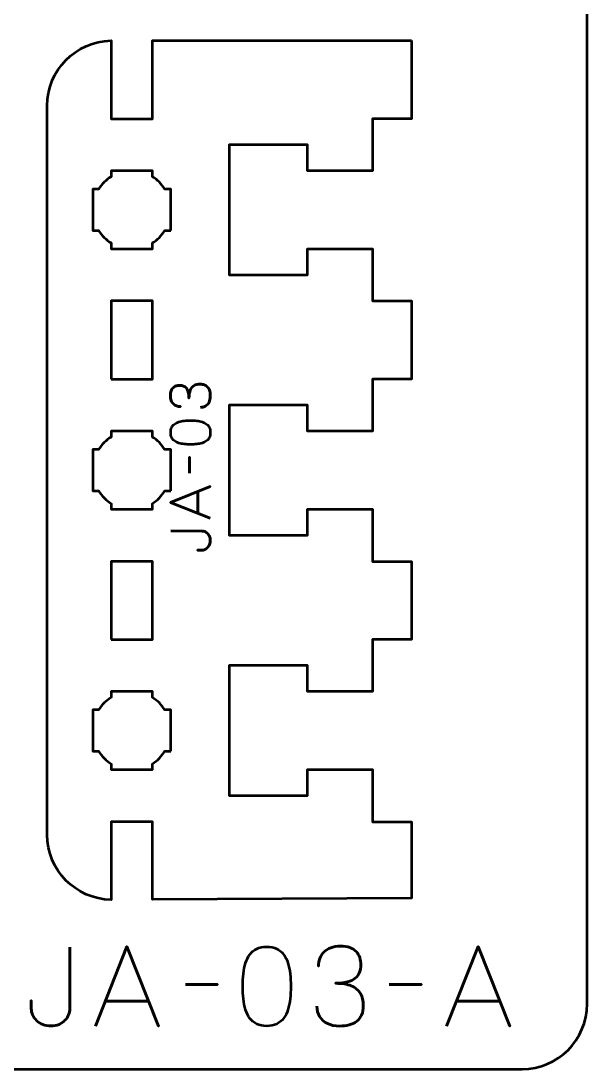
# Model space of a CAD drawing. Header units: centimetres. Extents: x -21 to 0, y -29.7 to 0.
# Drawn here: x -4.35 to 0, y -29.7 to -21.65 of the extents above; entities that cross this region are included whole.
import ezdxf

# ---------------------------------------------------------------- set-up
doc = ezdxf.new("R2010")
doc.units = ezdxf.units.CM
doc.header["$MEASUREMENT"] = 0
doc.layers.add('Layer 1', color=7, linetype='Continuous')

msp = doc.modelspace()

# ---------------------------------------------------------------- linework, layer by layer
at = {"layer": 'Layer 1', "color": 22, "lineweight": 53}
msp.add_open_spline([(-21.00003, -29.19995), (-21.00003, -29.19995), (-21.00003, -0.49992), (-21.00003, -0.49992), (-21.00003, -0.49992), (-21.00003, -0.22295), (-20.77694, 0.00004), (-20.49994, 0.00004), (-20.49994, 0.00004), (-20.49994, 0.00004), (-0.50008, 0.00004), (-0.50008, 0.00004), (-0.50008, 0.00004), (-0.22294, 0.00004), (0.00002, -0.22295), (0.00002, -0.49992), (0.00002, -0.49992), (0.00002, -0.49992), (0.00002, -29.19995), (0.00002, -29.19995), (0.00002, -29.19995), (0.00002, -29.47695), (-0.22294, -29.70004), (-0.50008, -29.70004), (-0.50008, -29.70004), (-0.50008, -29.70004), (-20.49994, -29.70004), (-20.49994, -29.70004), (-20.49994, -29.70004), (-20.77694, -29.70004), (-21.00003, -29.47695), (-21.00003, -29.19995)], degree=3, knots=[0, 0, 0, 0, 0.125, 0.125, 0.125, 0.125, 0.25, 0.25, 0.25, 0.25, 0.375, 0.375, 0.375, 0.375, 0.5, 0.5, 0.5, 0.5, 0.625, 0.625, 0.625, 0.625, 0.75, 0.75, 0.75, 0.75, 0.875, 0.875, 0.875, 0.875, 1, 1, 1, 1], dxfattribs=at)
at = {"layer": 'Layer 1', "color": 114, "lineweight": 53}
msp.add_open_spline([(-1.35, -21.80006), (-1.35, -21.80006), (-1.65, -21.80006), (-1.65, -21.80006), (-1.65, -21.80006), (-1.65, -21.80006), (-1.64999, -21.80006), (-1.64999, -21.80006), (-1.64999, -21.80006), (-1.64999, -21.80006), (-3.34125, -21.80006), (-3.34125, -21.80006), (-3.34125, -21.80006), (-3.34125, -21.80006), (-3.34125, -22.40006), (-3.34125, -22.40006), (-3.34125, -22.40006), (-3.34125, -22.40006), (-3.65875, -22.40006), (-3.65875, -22.40006), (-3.65875, -22.40006), (-3.65875, -22.40006), (-3.65875, -21.80017), (-3.65875, -21.80017), (-3.65875, -21.80017), (-3.9308, -21.80484), (-4.15, -22.0269), (-4.15, -22.30006), (-4.15, -22.30006), (-4.15, -22.30006), (-4.15, -27.90005), (-4.15, -27.90005), (-4.15, -27.90005), (-4.15, -28.17321), (-3.9308, -28.39527), (-3.65875, -28.39994), (-3.65875, -28.39994), (-3.65875, -28.39994), (-3.65875, -27.80005), (-3.65875, -27.80005), (-3.65875, -27.80005), (-3.65875, -27.80005), (-3.34125, -27.80005), (-3.34125, -27.80005), (-3.34125, -27.80005), (-3.34125, -27.80005), (-3.34125, -28.39812), (-3.34125, -28.39812), (-3.34125, -28.39812), (-3.34125, -28.39812), (-1.35, -28.38755), (-1.35, -28.38755), (-1.35, -28.38755), (-1.35, -28.38755), (-1.35, -27.80005), (-1.35, -27.80005), (-1.35, -27.80005), (-1.35, -27.80005), (-1.65, -27.80005), (-1.65, -27.80005), (-1.65, -27.80005), (-1.65, -27.80005), (-1.65, -27.40005), (-1.65, -27.40005), (-1.65, -27.40005), (-1.65, -27.40005), (-2.15, -27.40005), (-2.15, -27.40005), (-2.15, -27.40005), (-2.15, -27.40005), (-2.15001, -27.60005), (-2.15001, -27.60005), (-2.15001, -27.60005), (-2.15001, -27.60005), (-2.75, -27.60005), (-2.75, -27.60005), (-2.75, -27.60005), (-2.75, -27.21672), (-2.75, -26.98338), (-2.75, -26.60005), (-2.75, -26.60005), (-2.75, -26.60005), (-2.15001, -26.60005), (-2.15001, -26.60005), (-2.15001, -26.60005), (-2.15001, -26.60005), (-2.15, -26.80005), (-2.15, -26.80005), (-2.15, -26.80005), (-2.15, -26.80005), (-1.64999, -26.80005), (-1.64999, -26.80005), (-1.64999, -26.80005), (-1.64999, -26.80005), (-1.65, -26.40005), (-1.65, -26.40005), (-1.65, -26.40005), (-1.65, -26.40005), (-1.35, -26.40005), (-1.35, -26.40005), (-1.35, -26.40005), (-1.35, -26.40005), (-1.35, -25.80005), (-1.35, -25.80005), (-1.35, -25.80005), (-1.35, -25.80005), (-1.65, -25.80005), (-1.65, -25.80005), (-1.65, -25.80005), (-1.65, -25.80005), (-1.65, -25.40005), (-1.65, -25.40005), (-1.65, -25.40005), (-1.65, -25.40005), (-2.15, -25.40005), (-2.15, -25.40005), (-2.15, -25.40005), (-2.15, -25.40005), (-2.15001, -25.60005), (-2.15001, -25.60005), (-2.15001, -25.60005), (-2.15001, -25.60005), (-2.75, -25.60005), (-2.75, -25.60005), (-2.75, -25.60005), (-2.75, -25.21672), (-2.75, -24.98339), (-2.75, -24.60006), (-2.75, -24.60006), (-2.75, -24.60006), (-2.15001, -24.60006), (-2.15001, -24.60006), (-2.15001, -24.60006), (-2.15001, -24.60006), (-2.15, -24.80006), (-2.15, -24.80006), (-2.15, -24.80006), (-2.15, -24.80006), (-1.64999, -24.80006), (-1.64999, -24.80006), (-1.64999, -24.80006), (-1.64999, -24.80006), (-1.65, -24.40006), (-1.65, -24.40006), (-1.65, -24.40006), (-1.65, -24.40006), (-1.35, -24.40006), (-1.35, -24.40006), (-1.35, -24.40006), (-1.35, -24.40006), (-1.35, -23.80006), (-1.35, -23.80006), (-1.35, -23.80006), (-1.35, -23.80006), (-1.65, -23.80006), (-1.65, -23.80006), (-1.65, -23.80006), (-1.65, -23.80006), (-1.65, -23.40006), (-1.65, -23.40006), (-1.65, -23.40006), (-1.65, -23.40006), (-2.15, -23.40006), (-2.15, -23.40006), (-2.15, -23.40006), (-2.15, -23.40006), (-2.15001, -23.60006), (-2.15001, -23.60006), (-2.15001, -23.60006), (-2.15001, -23.60006), (-2.75, -23.60006), (-2.75, -23.60006), (-2.75, -23.60006), (-2.75, -23.21673), (-2.75, -22.98339), (-2.75, -22.60006), (-2.75, -22.60006), (-2.75, -22.60006), (-2.15001, -22.60006), (-2.15001, -22.60006), (-2.15001, -22.60006), (-2.15001, -22.60006), (-2.15, -22.80006), (-2.15, -22.80006), (-2.15, -22.80006), (-2.15, -22.80006), (-1.64999, -22.80006), (-1.64999, -22.80006), (-1.64999, -22.80006), (-1.64999, -22.80006), (-1.65, -22.40006), (-1.65, -22.40006), (-1.65, -22.40006), (-1.65, -22.40006), (-1.35, -22.40006), (-1.35, -22.40006), (-1.35, -22.40006), (-1.35, -22.40006), (-1.35, -21.80006), (-1.35, -21.80006)], degree=3, knots=[0, 0, 0, 0, 0.02, 0.02, 0.02, 0.02, 0.04, 0.04, 0.04, 0.04, 0.06, 0.06, 0.06, 0.06, 0.08, 0.08, 0.08, 0.08, 0.1, 0.1, 0.1, 0.1, 0.12, 0.12, 0.12, 0.12, 0.14, 0.14, 0.14, 0.14, 0.16, 0.16, 0.16, 0.16, 0.18, 0.18, 0.18, 0.18, 0.2, 0.2, 0.2, 0.2, 0.22, 0.22, 0.22, 0.22, 0.24, 0.24, 0.24, 0.24, 0.26, 0.26, 0.26, 0.26, 0.28, 0.28, 0.28, 0.28, 0.3, 0.3, 0.3, 0.3, 0.32, 0.32, 0.32, 0.32, 0.34, 0.34, 0.34, 0.34, 0.36, 0.36, 0.36, 0.36, 0.38, 0.38, 0.38, 0.38, 0.4, 0.4, 0.4, 0.4, 0.42, 0.42, 0.42, 0.42, 0.44, 0.44, 0.44, 0.44, 0.46, 0.46, 0.46, 0.46, 0.48, 0.48, 0.48, 0.48, 0.5, 0.5, 0.5, 0.5, 0.52, 0.52, 0.52, 0.52, 0.54, 0.54, 0.54, 0.54, 0.56, 0.56, 0.56, 0.56, 0.58, 0.58, 0.58, 0.58, 0.6, 0.6, 0.6, 0.6, 0.62, 0.62, 0.62, 0.62, 0.64, 0.64, 0.64, 0.64, 0.66, 0.66, 0.66, 0.66, 0.68, 0.68, 0.68, 0.68, 0.7, 0.7, 0.7, 0.7, 0.72, 0.72, 0.72, 0.72, 0.74, 0.74, 0.74, 0.74, 0.76, 0.76, 0.76, 0.76, 0.78, 0.78, 0.78, 0.78, 0.8, 0.8, 0.8, 0.8, 0.82, 0.82, 0.82, 0.82, 0.84, 0.84, 0.84, 0.84, 0.86, 0.86, 0.86, 0.86, 0.88, 0.88, 0.88, 0.88, 0.9, 0.9, 0.9, 0.9, 0.92, 0.92, 0.92, 0.92, 0.94, 0.94, 0.94, 0.94, 0.96, 0.96, 0.96, 0.96, 0.98, 0.98, 0.98, 0.98, 1, 1, 1, 1], dxfattribs=at)
at = {"layer": 'Layer 1', "color": 250, "lineweight": 53}
for points, knots in [([(-3.2, -23.25881), (-3.2, -23.25881), (-3.24544, -23.25881), (-3.24544, -23.25881), (-3.24544, -23.25881), (-3.26967, -23.29757), (-3.3025, -23.33039), (-3.34125, -23.35462), (-3.34125, -23.35462), (-3.34125, -23.35462), (-3.34125, -23.40006), (-3.34125, -23.40006), (-3.34125, -23.40006), (-3.34125, -23.40006), (-3.5, -23.40006), (-3.5, -23.40006), (-3.5, -23.40006), (-3.5, -23.40006), (-3.65875, -23.40006), (-3.65875, -23.40006), (-3.65875, -23.40006), (-3.65875, -23.40006), (-3.65875, -23.35462), (-3.65875, -23.35462), (-3.65875, -23.35462), (-3.6975, -23.33039), (-3.73033, -23.29757), (-3.75456, -23.25881), (-3.75456, -23.25881), (-3.75456, -23.25881), (-3.8, -23.25881), (-3.8, -23.25881), (-3.8, -23.25881), (-3.8, -23.25881), (-3.8, -23.10006), (-3.8, -23.10006), (-3.8, -23.10006), (-3.8, -23.10006), (-3.8, -22.94131), (-3.8, -22.94131), (-3.8, -22.94131), (-3.8, -22.94131), (-3.75456, -22.94131), (-3.75456, -22.94131), (-3.75456, -22.94131), (-3.73033, -22.90255), (-3.6975, -22.86973), (-3.65875, -22.8455), (-3.65875, -22.8455), (-3.65875, -22.8455), (-3.65875, -22.80006), (-3.65875, -22.80006), (-3.65875, -22.80006), (-3.65875, -22.80006), (-3.5, -22.80006), (-3.5, -22.80006), (-3.5, -22.80006), (-3.5, -22.80006), (-3.34125, -22.80006), (-3.34125, -22.80006), (-3.34125, -22.80006), (-3.34125, -22.80006), (-3.34125, -22.8455), (-3.34125, -22.8455), (-3.34125, -22.8455), (-3.3025, -22.86973), (-3.26967, -22.90255), (-3.24544, -22.94131), (-3.24544, -22.94131), (-3.24544, -22.94131), (-3.2, -22.94131), (-3.2, -22.94131), (-3.2, -22.94131), (-3.2, -22.94131), (-3.2, -23.10006), (-3.2, -23.10006), (-3.2, -23.10006), (-3.2, -23.10006), (-3.2, -23.25881), (-3.2, -23.25881)], [0, 0, 0, 0, 0.05, 0.05, 0.05, 0.05, 0.1, 0.1, 0.1, 0.1, 0.15, 0.15, 0.15, 0.15, 0.2, 0.2, 0.2, 0.2, 0.25, 0.25, 0.25, 0.25, 0.3, 0.3, 0.3, 0.3, 0.35, 0.35, 0.35, 0.35, 0.4, 0.4, 0.4, 0.4, 0.45, 0.45, 0.45, 0.45, 0.5, 0.5, 0.5, 0.5, 0.55, 0.55, 0.55, 0.55, 0.6, 0.6, 0.6, 0.6, 0.65, 0.65, 0.65, 0.65, 0.7, 0.7, 0.7, 0.7, 0.75, 0.75, 0.75, 0.75, 0.8, 0.8, 0.8, 0.8, 0.85, 0.85, 0.85, 0.85, 0.9, 0.9, 0.9, 0.9, 0.95, 0.95, 0.95, 0.95, 1, 1, 1, 1]), ([(-3.65875, -24.40006), (-3.65875, -24.40006), (-3.65875, -23.80006), (-3.65875, -23.80006), (-3.65875, -23.80006), (-3.65875, -23.80006), (-3.34125, -23.80006), (-3.34125, -23.80006), (-3.34125, -23.80006), (-3.34125, -23.80006), (-3.34125, -24.40006), (-3.34125, -24.40006), (-3.34125, -24.40006), (-3.34125, -24.40006), (-3.65875, -24.40006), (-3.65875, -24.40006)], [0, 0, 0, 0, 0.25, 0.25, 0.25, 0.25, 0.5, 0.5, 0.5, 0.5, 0.75, 0.75, 0.75, 0.75, 1, 1, 1, 1]), ([(-3.2, -25.2588), (-3.2, -25.2588), (-3.24544, -25.2588), (-3.24544, -25.2588), (-3.24544, -25.2588), (-3.26967, -25.29756), (-3.3025, -25.33038), (-3.34125, -25.35461), (-3.34125, -25.35461), (-3.34125, -25.35461), (-3.34125, -25.40005), (-3.34125, -25.40005), (-3.34125, -25.40005), (-3.34125, -25.40005), (-3.5, -25.40005), (-3.5, -25.40005), (-3.5, -25.40005), (-3.5, -25.40005), (-3.65875, -25.40005), (-3.65875, -25.40005), (-3.65875, -25.40005), (-3.65875, -25.40005), (-3.65875, -25.35461), (-3.65875, -25.35461), (-3.65875, -25.35461), (-3.6975, -25.33038), (-3.73033, -25.29756), (-3.75456, -25.2588), (-3.75456, -25.2588), (-3.75456, -25.2588), (-3.8, -25.2588), (-3.8, -25.2588), (-3.8, -25.2588), (-3.8, -25.2588), (-3.8, -25.10005), (-3.8, -25.10005), (-3.8, -25.10005), (-3.8, -25.10005), (-3.8, -24.94131), (-3.8, -24.94131), (-3.8, -24.94131), (-3.8, -24.94131), (-3.75456, -24.94131), (-3.75456, -24.94131), (-3.75456, -24.94131), (-3.73033, -24.90255), (-3.6975, -24.86973), (-3.65875, -24.8455), (-3.65875, -24.8455), (-3.65875, -24.8455), (-3.65875, -24.80006), (-3.65875, -24.80006), (-3.65875, -24.80006), (-3.65875, -24.80006), (-3.5, -24.80006), (-3.5, -24.80006), (-3.5, -24.80006), (-3.5, -24.80006), (-3.34125, -24.80006), (-3.34125, -24.80006), (-3.34125, -24.80006), (-3.34125, -24.80006), (-3.34125, -24.8455), (-3.34125, -24.8455), (-3.34125, -24.8455), (-3.3025, -24.86973), (-3.26967, -24.90255), (-3.24544, -24.94131), (-3.24544, -24.94131), (-3.24544, -24.94131), (-3.2, -24.94131), (-3.2, -24.94131), (-3.2, -24.94131), (-3.2, -24.94131), (-3.2, -25.10005), (-3.2, -25.10005), (-3.2, -25.10005), (-3.2, -25.10005), (-3.2, -25.2588), (-3.2, -25.2588)], [0, 0, 0, 0, 0.05, 0.05, 0.05, 0.05, 0.1, 0.1, 0.1, 0.1, 0.15, 0.15, 0.15, 0.15, 0.2, 0.2, 0.2, 0.2, 0.25, 0.25, 0.25, 0.25, 0.3, 0.3, 0.3, 0.3, 0.35, 0.35, 0.35, 0.35, 0.4, 0.4, 0.4, 0.4, 0.45, 0.45, 0.45, 0.45, 0.5, 0.5, 0.5, 0.5, 0.55, 0.55, 0.55, 0.55, 0.6, 0.6, 0.6, 0.6, 0.65, 0.65, 0.65, 0.65, 0.7, 0.7, 0.7, 0.7, 0.75, 0.75, 0.75, 0.75, 0.8, 0.8, 0.8, 0.8, 0.85, 0.85, 0.85, 0.85, 0.9, 0.9, 0.9, 0.9, 0.95, 0.95, 0.95, 0.95, 1, 1, 1, 1]), ([(-3.65875, -26.40005), (-3.65875, -26.40005), (-3.65875, -25.80005), (-3.65875, -25.80005), (-3.65875, -25.80005), (-3.65875, -25.80005), (-3.34125, -25.80005), (-3.34125, -25.80005), (-3.34125, -25.80005), (-3.34125, -25.80005), (-3.34125, -26.40005), (-3.34125, -26.40005), (-3.34125, -26.40005), (-3.34125, -26.40005), (-3.65875, -26.40005), (-3.65875, -26.40005)], [0, 0, 0, 0, 0.25, 0.25, 0.25, 0.25, 0.5, 0.5, 0.5, 0.5, 0.75, 0.75, 0.75, 0.75, 1, 1, 1, 1]), ([(-3.2, -27.2588), (-3.2, -27.2588), (-3.24544, -27.2588), (-3.24544, -27.2588), (-3.24544, -27.2588), (-3.26967, -27.29756), (-3.3025, -27.33038), (-3.34125, -27.35461), (-3.34125, -27.35461), (-3.34125, -27.35461), (-3.34125, -27.40005), (-3.34125, -27.40005), (-3.34125, -27.40005), (-3.34125, -27.40005), (-3.5, -27.40005), (-3.5, -27.40005), (-3.5, -27.40005), (-3.5, -27.40005), (-3.65875, -27.40005), (-3.65875, -27.40005), (-3.65875, -27.40005), (-3.65875, -27.40005), (-3.65875, -27.35461), (-3.65875, -27.35461), (-3.65875, -27.35461), (-3.6975, -27.33038), (-3.73033, -27.29756), (-3.75456, -27.2588), (-3.75456, -27.2588), (-3.75456, -27.2588), (-3.8, -27.2588), (-3.8, -27.2588), (-3.8, -27.2588), (-3.8, -27.2588), (-3.8, -27.10005), (-3.8, -27.10005), (-3.8, -27.10005), (-3.8, -27.10005), (-3.8, -26.9413), (-3.8, -26.9413), (-3.8, -26.9413), (-3.8, -26.9413), (-3.75456, -26.9413), (-3.75456, -26.9413), (-3.75456, -26.9413), (-3.73033, -26.90254), (-3.6975, -26.86972), (-3.65875, -26.84549), (-3.65875, -26.84549), (-3.65875, -26.84549), (-3.65875, -26.80005), (-3.65875, -26.80005), (-3.65875, -26.80005), (-3.65875, -26.80005), (-3.5, -26.80005), (-3.5, -26.80005), (-3.5, -26.80005), (-3.5, -26.80005), (-3.34125, -26.80005), (-3.34125, -26.80005), (-3.34125, -26.80005), (-3.34125, -26.80005), (-3.34125, -26.84549), (-3.34125, -26.84549), (-3.34125, -26.84549), (-3.3025, -26.86972), (-3.26967, -26.90254), (-3.24544, -26.9413), (-3.24544, -26.9413), (-3.24544, -26.9413), (-3.2, -26.9413), (-3.2, -26.9413), (-3.2, -26.9413), (-3.2, -26.9413), (-3.2, -27.10005), (-3.2, -27.10005), (-3.2, -27.10005), (-3.2, -27.10005), (-3.2, -27.2588), (-3.2, -27.2588)], [0, 0, 0, 0, 0.05, 0.05, 0.05, 0.05, 0.1, 0.1, 0.1, 0.1, 0.15, 0.15, 0.15, 0.15, 0.2, 0.2, 0.2, 0.2, 0.25, 0.25, 0.25, 0.25, 0.3, 0.3, 0.3, 0.3, 0.35, 0.35, 0.35, 0.35, 0.4, 0.4, 0.4, 0.4, 0.45, 0.45, 0.45, 0.45, 0.5, 0.5, 0.5, 0.5, 0.55, 0.55, 0.55, 0.55, 0.6, 0.6, 0.6, 0.6, 0.65, 0.65, 0.65, 0.65, 0.7, 0.7, 0.7, 0.7, 0.75, 0.75, 0.75, 0.75, 0.8, 0.8, 0.8, 0.8, 0.85, 0.85, 0.85, 0.85, 0.9, 0.9, 0.9, 0.9, 0.95, 0.95, 0.95, 0.95, 1, 1, 1, 1])]:
    msp.add_open_spline(points, degree=3, knots=knots, dxfattribs=at)
at = {"layer": 'Layer 1', "color": 30, "lineweight": 53}
for points, knots in [([(-2.97274, -24.61768), (-2.9575, -24.61761), (-2.94424, -24.61408), (-2.93274, -24.6071), (-2.93274, -24.6071), (-2.92131, -24.60011), (-2.91235, -24.59016), (-2.90593, -24.57718), (-2.90593, -24.57718), (-2.89951, -24.5642), (-2.89626, -24.54861), (-2.89612, -24.53047), (-2.89612, -24.53047), (-2.89612, -24.51686), (-2.89753, -24.50451), (-2.90049, -24.49329), (-2.90049, -24.49329), (-2.90346, -24.48214), (-2.90804, -24.47255), (-2.91432, -24.46443), (-2.91432, -24.46443), (-2.9206, -24.45632), (-2.92872, -24.45011), (-2.93859, -24.44567), (-2.93859, -24.44567), (-2.94854, -24.44129), (-2.96047, -24.43911), (-2.97444, -24.43904), (-2.97444, -24.43904), (-2.99306, -24.43896), (-3.0088, -24.44277), (-3.02157, -24.45032), (-3.02157, -24.45032), (-3.03434, -24.45787), (-3.04393, -24.46959), (-3.05049, -24.48532), (-3.05049, -24.48532), (-3.05706, -24.50105), (-3.06037, -24.52123), (-3.06037, -24.54571), (-3.06037, -24.54571), (-3.0603, -24.52744), (-3.06199, -24.51213), (-3.06545, -24.49964), (-3.06545, -24.49964), (-3.06891, -24.48722), (-3.07378, -24.47728), (-3.08013, -24.4698), (-3.08013, -24.4698), (-3.08641, -24.46232), (-3.09389, -24.45689), (-3.10249, -24.45364), (-3.10249, -24.45364), (-3.11103, -24.45032), (-3.12041, -24.4487), (-3.13064, -24.44877), (-3.13064, -24.44877), (-3.14088, -24.4487), (-3.15033, -24.45011), (-3.15908, -24.45293), (-3.15908, -24.45293), (-3.16783, -24.45569), (-3.17552, -24.4602), (-3.18208, -24.46634), (-3.18208, -24.46634), (-3.18864, -24.47248), (-3.19379, -24.48059), (-3.19746, -24.49054), (-3.19746, -24.49054), (-3.20113, -24.50056), (-3.20296, -24.51277), (-3.20303, -24.52709), (-3.20303, -24.52709), (-3.20296, -24.54134), (-3.20085, -24.55383), (-3.19675, -24.56441), (-3.19675, -24.56441), (-3.19266, -24.57507), (-3.18709, -24.58381), (-3.17996, -24.59087), (-3.17996, -24.59087), (-3.17284, -24.59785), (-3.16472, -24.60308), (-3.15555, -24.60653), (-3.15555, -24.60653), (-3.14638, -24.61006), (-3.13664, -24.61175), (-3.12641, -24.61175), (-3.12641, -24.61175), (-3.13664, -24.61175), (-3.14638, -24.61006), (-3.15555, -24.60653), (-3.15555, -24.60653), (-3.16472, -24.60308), (-3.17284, -24.59785), (-3.17996, -24.59087), (-3.17996, -24.59087), (-3.18709, -24.58381), (-3.19266, -24.57507), (-3.19675, -24.56441), (-3.19675, -24.56441), (-3.20085, -24.55383), (-3.20296, -24.54134), (-3.20303, -24.52709), (-3.20303, -24.52709), (-3.20296, -24.51277), (-3.20113, -24.50056), (-3.19746, -24.49054), (-3.19746, -24.49054), (-3.19379, -24.48059), (-3.18864, -24.47248), (-3.18208, -24.46634), (-3.18208, -24.46634), (-3.17552, -24.4602), (-3.16783, -24.45569), (-3.15908, -24.45293), (-3.15908, -24.45293), (-3.15033, -24.45011), (-3.14088, -24.4487), (-3.13064, -24.44877), (-3.13064, -24.44877), (-3.12041, -24.4487), (-3.11103, -24.45032), (-3.10249, -24.45364), (-3.10249, -24.45364), (-3.09389, -24.45689), (-3.08641, -24.46232), (-3.08013, -24.4698), (-3.08013, -24.4698), (-3.07378, -24.47728), (-3.06891, -24.48722), (-3.06545, -24.49964), (-3.06545, -24.49964), (-3.06199, -24.51213), (-3.0603, -24.52744), (-3.06037, -24.54571), (-3.06037, -24.54571), (-3.06037, -24.52123), (-3.05706, -24.50105), (-3.05049, -24.48532), (-3.05049, -24.48532), (-3.04393, -24.46959), (-3.03434, -24.45787), (-3.02157, -24.45032), (-3.02157, -24.45032), (-3.0088, -24.44277), (-2.99306, -24.43896), (-2.97444, -24.43904), (-2.97444, -24.43904), (-2.96047, -24.43911), (-2.94854, -24.44129), (-2.93859, -24.44567), (-2.93859, -24.44567), (-2.92872, -24.45011), (-2.9206, -24.45632), (-2.91432, -24.46443), (-2.91432, -24.46443), (-2.90804, -24.47255), (-2.90346, -24.48214), (-2.90049, -24.49329), (-2.90049, -24.49329), (-2.89753, -24.50451), (-2.89612, -24.51686), (-2.89612, -24.53047), (-2.89612, -24.53047), (-2.89626, -24.54861), (-2.89951, -24.5642), (-2.90593, -24.57718), (-2.90593, -24.57718), (-2.91235, -24.59016), (-2.92131, -24.60011), (-2.93274, -24.6071), (-2.93274, -24.6071), (-2.94424, -24.61408), (-2.9575, -24.61761), (-2.97274, -24.61768)], [0, 0, 0, 0, 0.0227273, 0.0227273, 0.0227273, 0.0227273, 0.0454545, 0.0454545, 0.0454545, 0.0454545, 0.0681818, 0.0681818, 0.0681818, 0.0681818, 0.0909091, 0.0909091, 0.0909091, 0.0909091, 0.1136364, 0.1136364, 0.1136364, 0.1136364, 0.1363636, 0.1363636, 0.1363636, 0.1363636, 0.1590909, 0.1590909, 0.1590909, 0.1590909, 0.1818182, 0.1818182, 0.1818182, 0.1818182, 0.2045455, 0.2045455, 0.2045455, 0.2045455, 0.2272727, 0.2272727, 0.2272727, 0.2272727, 0.25, 0.25, 0.25, 0.25, 0.2727273, 0.2727273, 0.2727273, 0.2727273, 0.2954545, 0.2954545, 0.2954545, 0.2954545, 0.3181818, 0.3181818, 0.3181818, 0.3181818, 0.3409091, 0.3409091, 0.3409091, 0.3409091, 0.3636364, 0.3636364, 0.3636364, 0.3636364, 0.3863636, 0.3863636, 0.3863636, 0.3863636, 0.4090909, 0.4090909, 0.4090909, 0.4090909, 0.4318182, 0.4318182, 0.4318182, 0.4318182, 0.4545455, 0.4545455, 0.4545455, 0.4545455, 0.4772727, 0.4772727, 0.4772727, 0.4772727, 0.5, 0.5, 0.5, 0.5, 0.5227273, 0.5227273, 0.5227273, 0.5227273, 0.5454545, 0.5454545, 0.5454545, 0.5454545, 0.5681818, 0.5681818, 0.5681818, 0.5681818, 0.5909091, 0.5909091, 0.5909091, 0.5909091, 0.6136364, 0.6136364, 0.6136364, 0.6136364, 0.6363636, 0.6363636, 0.6363636, 0.6363636, 0.6590909, 0.6590909, 0.6590909, 0.6590909, 0.6818182, 0.6818182, 0.6818182, 0.6818182, 0.7045455, 0.7045455, 0.7045455, 0.7045455, 0.7272727, 0.7272727, 0.7272727, 0.7272727, 0.75, 0.75, 0.75, 0.75, 0.7727273, 0.7727273, 0.7727273, 0.7727273, 0.7954545, 0.7954545, 0.7954545, 0.7954545, 0.8181818, 0.8181818, 0.8181818, 0.8181818, 0.8409091, 0.8409091, 0.8409091, 0.8409091, 0.8636364, 0.8636364, 0.8636364, 0.8636364, 0.8863636, 0.8863636, 0.8863636, 0.8863636, 0.9090909, 0.9090909, 0.9090909, 0.9090909, 0.9318182, 0.9318182, 0.9318182, 0.9318182, 0.9545455, 0.9545455, 0.9545455, 0.9545455, 0.9772727, 0.9772727, 0.9772727, 0.9772727, 1, 1, 1, 1]), ([(-2.89612, -24.81029), (-2.89619, -24.79548), (-2.8988, -24.78271), (-2.90388, -24.77205), (-2.90388, -24.77205), (-2.90896, -24.76147), (-2.91623, -24.75265), (-2.92547, -24.7456), (-2.92547, -24.7456), (-2.93478, -24.73861), (-2.94579, -24.73311), (-2.95849, -24.72902), (-2.95849, -24.72902), (-2.97119, -24.72499), (-2.98509, -24.7221), (-3.00033, -24.72048), (-3.00033, -24.72048), (-3.01557, -24.71878), (-3.03159, -24.71794), (-3.04852, -24.71801), (-3.04852, -24.71801), (-3.06538, -24.71794), (-3.0814, -24.71878), (-3.09657, -24.72048), (-3.09657, -24.72048), (-3.11174, -24.7221), (-3.12571, -24.72499), (-3.13841, -24.72902), (-3.13841, -24.72902), (-3.15104, -24.73311), (-3.16204, -24.73861), (-3.17143, -24.7456), (-3.17143, -24.7456), (-3.18074, -24.75265), (-3.18801, -24.76147), (-3.19309, -24.77205), (-3.19309, -24.77205), (-3.19824, -24.78271), (-3.20085, -24.79548), (-3.20092, -24.81029), (-3.20092, -24.81029), (-3.20085, -24.82511), (-3.19824, -24.83788), (-3.19309, -24.84854), (-3.19309, -24.84854), (-3.18801, -24.85912), (-3.18074, -24.86794), (-3.17143, -24.87499), (-3.17143, -24.87499), (-3.16204, -24.88198), (-3.15104, -24.88748), (-3.13841, -24.89157), (-3.13841, -24.89157), (-3.12571, -24.8956), (-3.11174, -24.89849), (-3.09657, -24.90011), (-3.09657, -24.90011), (-3.0814, -24.9018), (-3.06538, -24.90265), (-3.04852, -24.90258), (-3.04852, -24.90258), (-3.03159, -24.90265), (-3.01557, -24.9018), (-3.00033, -24.90011), (-3.00033, -24.90011), (-2.98509, -24.89849), (-2.97119, -24.8956), (-2.95849, -24.89157), (-2.95849, -24.89157), (-2.94579, -24.88748), (-2.93478, -24.88198), (-2.92547, -24.87499), (-2.92547, -24.87499), (-2.91623, -24.86794), (-2.90896, -24.85912), (-2.90388, -24.84854), (-2.90388, -24.84854), (-2.8988, -24.83788), (-2.89619, -24.82511), (-2.89612, -24.81029)], [0, 0, 0, 0, 0.05, 0.05, 0.05, 0.05, 0.1, 0.1, 0.1, 0.1, 0.15, 0.15, 0.15, 0.15, 0.2, 0.2, 0.2, 0.2, 0.25, 0.25, 0.25, 0.25, 0.3, 0.3, 0.3, 0.3, 0.35, 0.35, 0.35, 0.35, 0.4, 0.4, 0.4, 0.4, 0.45, 0.45, 0.45, 0.45, 0.5, 0.5, 0.5, 0.5, 0.55, 0.55, 0.55, 0.55, 0.6, 0.6, 0.6, 0.6, 0.65, 0.65, 0.65, 0.65, 0.7, 0.7, 0.7, 0.7, 0.75, 0.75, 0.75, 0.75, 0.8, 0.8, 0.8, 0.8, 0.85, 0.85, 0.85, 0.85, 0.9, 0.9, 0.9, 0.9, 0.95, 0.95, 0.95, 0.95, 1, 1, 1, 1]), ([(-2.89612, -24.81029), (-2.89619, -24.79548), (-2.8988, -24.78271), (-2.90388, -24.77205), (-2.90388, -24.77205), (-2.90896, -24.76147), (-2.91623, -24.75265), (-2.92547, -24.7456), (-2.92547, -24.7456), (-2.93478, -24.73861), (-2.94579, -24.73311), (-2.95849, -24.72902), (-2.95849, -24.72902), (-2.97119, -24.72499), (-2.98509, -24.7221), (-3.00033, -24.72048), (-3.00033, -24.72048), (-3.01557, -24.71878), (-3.03159, -24.71794), (-3.04852, -24.71801), (-3.04852, -24.71801), (-3.06538, -24.71794), (-3.0814, -24.71878), (-3.09657, -24.72048), (-3.09657, -24.72048), (-3.11174, -24.7221), (-3.12571, -24.72499), (-3.13841, -24.72902), (-3.13841, -24.72902), (-3.15104, -24.73311), (-3.16204, -24.73861), (-3.17143, -24.7456), (-3.17143, -24.7456), (-3.18074, -24.75265), (-3.18801, -24.76147), (-3.19309, -24.77205), (-3.19309, -24.77205), (-3.19824, -24.78271), (-3.20085, -24.79548), (-3.20092, -24.81029), (-3.20092, -24.81029), (-3.20085, -24.82511), (-3.19824, -24.83788), (-3.19309, -24.84854), (-3.19309, -24.84854), (-3.18801, -24.85912), (-3.18074, -24.86794), (-3.17143, -24.87499), (-3.17143, -24.87499), (-3.16204, -24.88198), (-3.15104, -24.88748), (-3.13841, -24.89157), (-3.13841, -24.89157), (-3.12571, -24.8956), (-3.11174, -24.89849), (-3.09657, -24.90011), (-3.09657, -24.90011), (-3.0814, -24.9018), (-3.06538, -24.90265), (-3.04852, -24.90258), (-3.04852, -24.90258), (-3.03159, -24.90265), (-3.01557, -24.9018), (-3.00033, -24.90011), (-3.00033, -24.90011), (-2.98509, -24.89849), (-2.97119, -24.8956), (-2.95849, -24.89157), (-2.95849, -24.89157), (-2.94579, -24.88748), (-2.93478, -24.88198), (-2.92547, -24.87499), (-2.92547, -24.87499), (-2.91623, -24.86794), (-2.90896, -24.85912), (-2.90388, -24.84854), (-2.90388, -24.84854), (-2.8988, -24.83788), (-2.89619, -24.82511), (-2.89612, -24.81029)], [0, 0, 0, 0, 0.05, 0.05, 0.05, 0.05, 0.1, 0.1, 0.1, 0.1, 0.15, 0.15, 0.15, 0.15, 0.2, 0.2, 0.2, 0.2, 0.25, 0.25, 0.25, 0.25, 0.3, 0.3, 0.3, 0.3, 0.35, 0.35, 0.35, 0.35, 0.4, 0.4, 0.4, 0.4, 0.45, 0.45, 0.45, 0.45, 0.5, 0.5, 0.5, 0.5, 0.55, 0.55, 0.55, 0.55, 0.6, 0.6, 0.6, 0.6, 0.65, 0.65, 0.65, 0.65, 0.7, 0.7, 0.7, 0.7, 0.75, 0.75, 0.75, 0.75, 0.8, 0.8, 0.8, 0.8, 0.85, 0.85, 0.85, 0.85, 0.9, 0.9, 0.9, 0.9, 0.95, 0.95, 0.95, 0.95, 1, 1, 1, 1]), ([(-3.05572, -25.12271), (-3.05572, -25.12271), (-3.05572, -24.99952), (-3.05572, -24.99952), (-3.05572, -24.99952), (-3.05572, -24.99952), (-3.05572, -25.12271), (-3.05572, -25.12271)], [0, 0, 0, 0, 0.5, 0.5, 0.5, 0.5, 1, 1, 1, 1]), ([(-2.89612, -25.46857), (-2.89612, -25.46857), (-3.20134, -25.3475), (-3.20134, -25.3475), (-3.20134, -25.3475), (-3.20134, -25.3475), (-2.89612, -25.226), (-2.89612, -25.226), (-2.89612, -25.226), (-2.89612, -25.226), (-3.20134, -25.3475), (-3.20134, -25.3475), (-3.20134, -25.3475), (-3.20134, -25.3475), (-2.89612, -25.46857), (-2.89612, -25.46857)], [0, 0, 0, 0, 0.25, 0.25, 0.25, 0.25, 0.5, 0.5, 0.5, 0.5, 0.75, 0.75, 0.75, 0.75, 1, 1, 1, 1]), ([(-2.99222, -25.43047), (-2.99222, -25.43047), (-2.99222, -25.26453), (-2.99222, -25.26453), (-2.99222, -25.26453), (-2.99222, -25.26453), (-2.99222, -25.43047), (-2.99222, -25.43047)], [0, 0, 0, 0, 0.5, 0.5, 0.5, 0.5, 1, 1, 1, 1]), ([(-3.19965, -25.56678), (-3.19965, -25.56678), (-2.96258, -25.5672), (-2.96258, -25.5672), (-2.96258, -25.5672), (-2.95482, -25.5672), (-2.94713, -25.56883), (-2.93937, -25.57193), (-2.93937, -25.57193), (-2.93168, -25.57511), (-2.92455, -25.57976), (-2.91813, -25.5859), (-2.91813, -25.5859), (-2.91164, -25.59211), (-2.90649, -25.59966), (-2.90254, -25.60862), (-2.90254, -25.60862), (-2.89866, -25.61765), (-2.89661, -25.62795), (-2.89654, -25.63959), (-2.89654, -25.63959), (-2.89654, -25.65124), (-2.89845, -25.66175), (-2.90219, -25.67106), (-2.90219, -25.67106), (-2.906, -25.68038), (-2.91108, -25.68835), (-2.9175, -25.69491), (-2.9175, -25.69491), (-2.92392, -25.70154), (-2.93097, -25.70655), (-2.93881, -25.71008), (-2.93881, -25.71008), (-2.94664, -25.71361), (-2.95454, -25.71537), (-2.96258, -25.71537), (-2.96258, -25.71537), (-2.96258, -25.71537), (-2.99391, -25.71537), (-2.99391, -25.71537), (-2.99391, -25.71537), (-2.99391, -25.71537), (-2.96258, -25.71537), (-2.96258, -25.71537), (-2.96258, -25.71537), (-2.95454, -25.71537), (-2.94664, -25.71361), (-2.93881, -25.71008), (-2.93881, -25.71008), (-2.93097, -25.70655), (-2.92392, -25.70154), (-2.9175, -25.69491), (-2.9175, -25.69491), (-2.91108, -25.68835), (-2.906, -25.68038), (-2.90219, -25.67106), (-2.90219, -25.67106), (-2.89845, -25.66175), (-2.89654, -25.65124), (-2.89654, -25.63959), (-2.89654, -25.63959), (-2.89661, -25.62795), (-2.89866, -25.61765), (-2.90254, -25.60862), (-2.90254, -25.60862), (-2.90649, -25.59966), (-2.91164, -25.59211), (-2.91813, -25.5859), (-2.91813, -25.5859), (-2.92455, -25.57976), (-2.93168, -25.57511), (-2.93937, -25.57193), (-2.93937, -25.57193), (-2.94713, -25.56883), (-2.95482, -25.5672), (-2.96258, -25.5672), (-2.96258, -25.5672), (-2.96258, -25.5672), (-3.19965, -25.56678), (-3.19965, -25.56678)], [0, 0, 0, 0, 0.05, 0.05, 0.05, 0.05, 0.1, 0.1, 0.1, 0.1, 0.15, 0.15, 0.15, 0.15, 0.2, 0.2, 0.2, 0.2, 0.25, 0.25, 0.25, 0.25, 0.3, 0.3, 0.3, 0.3, 0.35, 0.35, 0.35, 0.35, 0.4, 0.4, 0.4, 0.4, 0.45, 0.45, 0.45, 0.45, 0.5, 0.5, 0.5, 0.5, 0.55, 0.55, 0.55, 0.55, 0.6, 0.6, 0.6, 0.6, 0.65, 0.65, 0.65, 0.65, 0.7, 0.7, 0.7, 0.7, 0.75, 0.75, 0.75, 0.75, 0.8, 0.8, 0.8, 0.8, 0.85, 0.85, 0.85, 0.85, 0.9, 0.9, 0.9, 0.9, 0.95, 0.95, 0.95, 0.95, 1, 1, 1, 1]), ([(-3.97544, -28.76286), (-3.97544, -28.76286), (-3.97629, -29.23699), (-3.97629, -29.23699), (-3.97629, -29.23699), (-3.97629, -29.25237), (-3.97953, -29.2679), (-3.98574, -29.28328), (-3.98574, -29.28328), (-3.99209, -29.2988), (-4.0014, -29.31291), (-4.01368, -29.32589), (-4.01368, -29.32589), (-4.0261, -29.33873), (-4.0412, -29.34918), (-4.05912, -29.35694), (-4.05912, -29.35694), (-4.07718, -29.36484), (-4.09778, -29.36879), (-4.12107, -29.36907), (-4.12107, -29.36907), (-4.14435, -29.36907), (-4.16537, -29.36526), (-4.184, -29.35778), (-4.184, -29.35778), (-4.20263, -29.35016), (-4.21857, -29.34), (-4.2317, -29.32716), (-4.2317, -29.32716), (-4.24496, -29.31432), (-4.25498, -29.30021), (-4.26204, -29.28455), (-4.26204, -29.28455), (-4.26909, -29.26888), (-4.27262, -29.25308), (-4.27262, -29.23699), (-4.27262, -29.23699), (-4.27262, -29.23699), (-4.27262, -29.17434), (-4.27262, -29.17434), (-4.27262, -29.17434), (-4.27262, -29.17434), (-4.27262, -29.23699), (-4.27262, -29.23699), (-4.27262, -29.23699), (-4.27262, -29.25308), (-4.26909, -29.26888), (-4.26204, -29.28455), (-4.26204, -29.28455), (-4.25498, -29.30021), (-4.24496, -29.31432), (-4.2317, -29.32716), (-4.2317, -29.32716), (-4.21857, -29.34), (-4.20263, -29.35016), (-4.184, -29.35778), (-4.184, -29.35778), (-4.16537, -29.36526), (-4.14435, -29.36907), (-4.12107, -29.36907), (-4.12107, -29.36907), (-4.09778, -29.36879), (-4.07718, -29.36484), (-4.05912, -29.35694), (-4.05912, -29.35694), (-4.0412, -29.34918), (-4.0261, -29.33873), (-4.01368, -29.32589), (-4.01368, -29.32589), (-4.0014, -29.31291), (-3.99209, -29.2988), (-3.98574, -29.28328), (-3.98574, -29.28328), (-3.97953, -29.2679), (-3.97629, -29.25237), (-3.97629, -29.23699), (-3.97629, -29.23699), (-3.97629, -29.23699), (-3.97544, -28.76286), (-3.97544, -28.76286)], [0, 0, 0, 0, 0.05, 0.05, 0.05, 0.05, 0.1, 0.1, 0.1, 0.1, 0.15, 0.15, 0.15, 0.15, 0.2, 0.2, 0.2, 0.2, 0.25, 0.25, 0.25, 0.25, 0.3, 0.3, 0.3, 0.3, 0.35, 0.35, 0.35, 0.35, 0.4, 0.4, 0.4, 0.4, 0.45, 0.45, 0.45, 0.45, 0.5, 0.5, 0.5, 0.5, 0.55, 0.55, 0.55, 0.55, 0.6, 0.6, 0.6, 0.6, 0.65, 0.65, 0.65, 0.65, 0.7, 0.7, 0.7, 0.7, 0.75, 0.75, 0.75, 0.75, 0.8, 0.8, 0.8, 0.8, 0.85, 0.85, 0.85, 0.85, 0.9, 0.9, 0.9, 0.9, 0.95, 0.95, 0.95, 0.95, 1, 1, 1, 1]), ([(-3.77901, -29.36992), (-3.77901, -29.36992), (-3.53686, -28.75947), (-3.53686, -28.75947), (-3.53686, -28.75947), (-3.53686, -28.75947), (-3.29387, -29.36992), (-3.29387, -29.36992), (-3.29387, -29.36992), (-3.29387, -29.36992), (-3.53686, -28.75947), (-3.53686, -28.75947), (-3.53686, -28.75947), (-3.53686, -28.75947), (-3.77901, -29.36992), (-3.77901, -29.36992)], [0, 0, 0, 0, 0.25, 0.25, 0.25, 0.25, 0.5, 0.5, 0.5, 0.5, 0.75, 0.75, 0.75, 0.75, 1, 1, 1, 1]), ([(-2.46244, -29.36992), (-2.4328, -29.36978), (-2.40726, -29.36456), (-2.38595, -29.3544), (-2.38595, -29.3544), (-2.36479, -29.34424), (-2.34715, -29.3297), (-2.33304, -29.31122), (-2.33304, -29.31122), (-2.31907, -29.29259), (-2.30806, -29.27058), (-2.29987, -29.24518), (-2.29987, -29.24518), (-2.29183, -29.21978), (-2.28605, -29.19198), (-2.2828, -29.1615), (-2.2828, -29.1615), (-2.27941, -29.13102), (-2.27772, -29.09899), (-2.27786, -29.06512), (-2.27786, -29.06512), (-2.27772, -29.03139), (-2.27941, -28.99936), (-2.2828, -28.96902), (-2.2828, -28.96902), (-2.28605, -28.93868), (-2.29183, -28.91074), (-2.29987, -28.88534), (-2.29987, -28.88534), (-2.30806, -28.86008), (-2.31907, -28.83807), (-2.33304, -28.8193), (-2.33304, -28.8193), (-2.34715, -28.80068), (-2.36479, -28.78614), (-2.38595, -28.77598), (-2.38595, -28.77598), (-2.40726, -28.76568), (-2.4328, -28.76046), (-2.46244, -28.76032), (-2.46244, -28.76032), (-2.49207, -28.76046), (-2.51761, -28.76568), (-2.53892, -28.77598), (-2.53892, -28.77598), (-2.56008, -28.78614), (-2.57772, -28.80068), (-2.59183, -28.8193), (-2.59183, -28.8193), (-2.60581, -28.83807), (-2.61681, -28.86008), (-2.625, -28.88534), (-2.625, -28.88534), (-2.63304, -28.91074), (-2.63883, -28.93868), (-2.64207, -28.96902), (-2.64207, -28.96902), (-2.64546, -28.99936), (-2.64715, -29.03139), (-2.64701, -29.06512), (-2.64701, -29.06512), (-2.64715, -29.09899), (-2.64546, -29.13102), (-2.64207, -29.1615), (-2.64207, -29.1615), (-2.63883, -29.19198), (-2.63304, -29.21978), (-2.625, -29.24518), (-2.625, -29.24518), (-2.61681, -29.27058), (-2.60581, -29.29259), (-2.59183, -29.31122), (-2.59183, -29.31122), (-2.57772, -29.3297), (-2.56008, -29.34424), (-2.53892, -29.3544), (-2.53892, -29.3544), (-2.51761, -29.36456), (-2.49207, -29.36978), (-2.46244, -29.36992)], [0, 0, 0, 0, 0.05, 0.05, 0.05, 0.05, 0.1, 0.1, 0.1, 0.1, 0.15, 0.15, 0.15, 0.15, 0.2, 0.2, 0.2, 0.2, 0.25, 0.25, 0.25, 0.25, 0.3, 0.3, 0.3, 0.3, 0.35, 0.35, 0.35, 0.35, 0.4, 0.4, 0.4, 0.4, 0.45, 0.45, 0.45, 0.45, 0.5, 0.5, 0.5, 0.5, 0.55, 0.55, 0.55, 0.55, 0.6, 0.6, 0.6, 0.6, 0.65, 0.65, 0.65, 0.65, 0.7, 0.7, 0.7, 0.7, 0.75, 0.75, 0.75, 0.75, 0.8, 0.8, 0.8, 0.8, 0.85, 0.85, 0.85, 0.85, 0.9, 0.9, 0.9, 0.9, 0.95, 0.95, 0.95, 0.95, 1, 1, 1, 1]), ([(-2.46244, -29.36992), (-2.4328, -29.36978), (-2.40726, -29.36456), (-2.38595, -29.3544), (-2.38595, -29.3544), (-2.36479, -29.34424), (-2.34715, -29.3297), (-2.33304, -29.31122), (-2.33304, -29.31122), (-2.31907, -29.29259), (-2.30806, -29.27058), (-2.29987, -29.24518), (-2.29987, -29.24518), (-2.29183, -29.21978), (-2.28605, -29.19198), (-2.2828, -29.1615), (-2.2828, -29.1615), (-2.27941, -29.13102), (-2.27772, -29.09899), (-2.27786, -29.06512), (-2.27786, -29.06512), (-2.27772, -29.03139), (-2.27941, -28.99936), (-2.2828, -28.96902), (-2.2828, -28.96902), (-2.28605, -28.93868), (-2.29183, -28.91074), (-2.29987, -28.88534), (-2.29987, -28.88534), (-2.30806, -28.86008), (-2.31907, -28.83807), (-2.33304, -28.8193), (-2.33304, -28.8193), (-2.34715, -28.80068), (-2.36479, -28.78614), (-2.38595, -28.77598), (-2.38595, -28.77598), (-2.40726, -28.76568), (-2.4328, -28.76046), (-2.46244, -28.76032), (-2.46244, -28.76032), (-2.49207, -28.76046), (-2.51761, -28.76568), (-2.53892, -28.77598), (-2.53892, -28.77598), (-2.56008, -28.78614), (-2.57772, -28.80068), (-2.59183, -28.8193), (-2.59183, -28.8193), (-2.60581, -28.83807), (-2.61681, -28.86008), (-2.625, -28.88534), (-2.625, -28.88534), (-2.63304, -28.91074), (-2.63883, -28.93868), (-2.64207, -28.96902), (-2.64207, -28.96902), (-2.64546, -28.99936), (-2.64715, -29.03139), (-2.64701, -29.06512), (-2.64701, -29.06512), (-2.64715, -29.09899), (-2.64546, -29.13102), (-2.64207, -29.1615), (-2.64207, -29.1615), (-2.63883, -29.19198), (-2.63304, -29.21978), (-2.625, -29.24518), (-2.625, -29.24518), (-2.61681, -29.27058), (-2.60581, -29.29259), (-2.59183, -29.31122), (-2.59183, -29.31122), (-2.57772, -29.3297), (-2.56008, -29.34424), (-2.53892, -29.3544), (-2.53892, -29.3544), (-2.51761, -29.36456), (-2.49207, -29.36978), (-2.46244, -29.36992)], [0, 0, 0, 0, 0.05, 0.05, 0.05, 0.05, 0.1, 0.1, 0.1, 0.1, 0.15, 0.15, 0.15, 0.15, 0.2, 0.2, 0.2, 0.2, 0.25, 0.25, 0.25, 0.25, 0.3, 0.3, 0.3, 0.3, 0.35, 0.35, 0.35, 0.35, 0.4, 0.4, 0.4, 0.4, 0.45, 0.45, 0.45, 0.45, 0.5, 0.5, 0.5, 0.5, 0.55, 0.55, 0.55, 0.55, 0.6, 0.6, 0.6, 0.6, 0.65, 0.65, 0.65, 0.65, 0.7, 0.7, 0.7, 0.7, 0.75, 0.75, 0.75, 0.75, 0.8, 0.8, 0.8, 0.8, 0.85, 0.85, 0.85, 0.85, 0.9, 0.9, 0.9, 0.9, 0.95, 0.95, 0.95, 0.95, 1, 1, 1, 1]), ([(-2.0772, -29.21667), (-2.07706, -29.24715), (-2.07, -29.27368), (-2.05603, -29.29668), (-2.05603, -29.29668), (-2.04206, -29.31954), (-2.02217, -29.33746), (-1.9962, -29.35031), (-1.9962, -29.35031), (-1.97024, -29.36315), (-1.93905, -29.36964), (-1.90279, -29.36992), (-1.90279, -29.36992), (-1.87555, -29.36992), (-1.85086, -29.3671), (-1.82842, -29.36117), (-1.82842, -29.36117), (-1.80612, -29.35524), (-1.78693, -29.34607), (-1.77071, -29.33351), (-1.77071, -29.33351), (-1.75448, -29.32095), (-1.74206, -29.30473), (-1.73317, -29.28497), (-1.73317, -29.28497), (-1.72442, -29.26507), (-1.72005, -29.24123), (-1.7199, -29.21329), (-1.7199, -29.21329), (-1.71976, -29.17603), (-1.72738, -29.14456), (-1.74248, -29.11902), (-1.74248, -29.11902), (-1.75758, -29.09348), (-1.78101, -29.07429), (-1.81247, -29.06117), (-1.81247, -29.06117), (-1.84394, -29.04804), (-1.8843, -29.04141), (-1.93327, -29.04141), (-1.93327, -29.04141), (-1.89672, -29.04155), (-1.8661, -29.03817), (-1.84112, -29.03125), (-1.84112, -29.03125), (-1.81628, -29.02434), (-1.79639, -29.0146), (-1.78143, -29.0019), (-1.78143, -29.0019), (-1.76647, -28.98934), (-1.75561, -28.97438), (-1.74912, -28.95717), (-1.74912, -28.95717), (-1.74248, -28.94009), (-1.73924, -28.92133), (-1.73938, -28.90086), (-1.73938, -28.90086), (-1.73924, -28.8804), (-1.74206, -28.86149), (-1.7477, -28.844), (-1.7477, -28.844), (-1.75321, -28.8265), (-1.76224, -28.81112), (-1.77452, -28.79799), (-1.77452, -28.79799), (-1.78679, -28.78487), (-1.80302, -28.77457), (-1.82292, -28.76723), (-1.82292, -28.76723), (-1.84295, -28.75989), (-1.86737, -28.75623), (-1.89601, -28.75608), (-1.89601, -28.75608), (-1.92452, -28.75623), (-1.94949, -28.76046), (-1.97066, -28.76864), (-1.97066, -28.76864), (-1.99197, -28.77683), (-2.00947, -28.78798), (-2.02358, -28.80223), (-2.02358, -28.80223), (-2.03755, -28.81648), (-2.04799, -28.83271), (-2.0549, -28.85105), (-2.0549, -28.85105), (-2.06196, -28.8694), (-2.06535, -28.88887), (-2.06535, -28.90933), (-2.06535, -28.90933), (-2.06535, -28.88887), (-2.06196, -28.8694), (-2.0549, -28.85105), (-2.0549, -28.85105), (-2.04799, -28.83271), (-2.03755, -28.81648), (-2.02358, -28.80223), (-2.02358, -28.80223), (-2.00947, -28.78798), (-1.99197, -28.77683), (-1.97066, -28.76864), (-1.97066, -28.76864), (-1.94949, -28.76046), (-1.92452, -28.75623), (-1.89601, -28.75608), (-1.89601, -28.75608), (-1.86737, -28.75623), (-1.84295, -28.75989), (-1.82292, -28.76723), (-1.82292, -28.76723), (-1.80302, -28.77457), (-1.78679, -28.78487), (-1.77452, -28.79799), (-1.77452, -28.79799), (-1.76224, -28.81112), (-1.75321, -28.8265), (-1.7477, -28.844), (-1.7477, -28.844), (-1.74206, -28.86149), (-1.73924, -28.8804), (-1.73938, -28.90086), (-1.73938, -28.90086), (-1.73924, -28.92133), (-1.74248, -28.94009), (-1.74912, -28.95717), (-1.74912, -28.95717), (-1.75561, -28.97438), (-1.76647, -28.98934), (-1.78143, -29.0019), (-1.78143, -29.0019), (-1.79639, -29.0146), (-1.81628, -29.02434), (-1.84112, -29.03125), (-1.84112, -29.03125), (-1.8661, -29.03817), (-1.89672, -29.04155), (-1.93327, -29.04141), (-1.93327, -29.04141), (-1.8843, -29.04141), (-1.84394, -29.04804), (-1.81247, -29.06117), (-1.81247, -29.06117), (-1.78101, -29.07429), (-1.75758, -29.09348), (-1.74248, -29.11902), (-1.74248, -29.11902), (-1.72738, -29.14456), (-1.71976, -29.17603), (-1.7199, -29.21329), (-1.7199, -29.21329), (-1.72005, -29.24123), (-1.72442, -29.26507), (-1.73317, -29.28497), (-1.73317, -29.28497), (-1.74206, -29.30473), (-1.75448, -29.32095), (-1.77071, -29.33351), (-1.77071, -29.33351), (-1.78693, -29.34607), (-1.80612, -29.35524), (-1.82842, -29.36117), (-1.82842, -29.36117), (-1.85086, -29.3671), (-1.87555, -29.36992), (-1.90279, -29.36992), (-1.90279, -29.36992), (-1.93905, -29.36964), (-1.97024, -29.36315), (-1.9962, -29.35031), (-1.9962, -29.35031), (-2.02217, -29.33746), (-2.04206, -29.31954), (-2.05603, -29.29668), (-2.05603, -29.29668), (-2.07, -29.27368), (-2.07706, -29.24715), (-2.0772, -29.21667)], [0, 0, 0, 0, 0.0227273, 0.0227273, 0.0227273, 0.0227273, 0.0454545, 0.0454545, 0.0454545, 0.0454545, 0.0681818, 0.0681818, 0.0681818, 0.0681818, 0.0909091, 0.0909091, 0.0909091, 0.0909091, 0.1136364, 0.1136364, 0.1136364, 0.1136364, 0.1363636, 0.1363636, 0.1363636, 0.1363636, 0.1590909, 0.1590909, 0.1590909, 0.1590909, 0.1818182, 0.1818182, 0.1818182, 0.1818182, 0.2045455, 0.2045455, 0.2045455, 0.2045455, 0.2272727, 0.2272727, 0.2272727, 0.2272727, 0.25, 0.25, 0.25, 0.25, 0.2727273, 0.2727273, 0.2727273, 0.2727273, 0.2954545, 0.2954545, 0.2954545, 0.2954545, 0.3181818, 0.3181818, 0.3181818, 0.3181818, 0.3409091, 0.3409091, 0.3409091, 0.3409091, 0.3636364, 0.3636364, 0.3636364, 0.3636364, 0.3863636, 0.3863636, 0.3863636, 0.3863636, 0.4090909, 0.4090909, 0.4090909, 0.4090909, 0.4318182, 0.4318182, 0.4318182, 0.4318182, 0.4545455, 0.4545455, 0.4545455, 0.4545455, 0.4772727, 0.4772727, 0.4772727, 0.4772727, 0.5, 0.5, 0.5, 0.5, 0.5227273, 0.5227273, 0.5227273, 0.5227273, 0.5454545, 0.5454545, 0.5454545, 0.5454545, 0.5681818, 0.5681818, 0.5681818, 0.5681818, 0.5909091, 0.5909091, 0.5909091, 0.5909091, 0.6136364, 0.6136364, 0.6136364, 0.6136364, 0.6363636, 0.6363636, 0.6363636, 0.6363636, 0.6590909, 0.6590909, 0.6590909, 0.6590909, 0.6818182, 0.6818182, 0.6818182, 0.6818182, 0.7045455, 0.7045455, 0.7045455, 0.7045455, 0.7272727, 0.7272727, 0.7272727, 0.7272727, 0.75, 0.75, 0.75, 0.75, 0.7727273, 0.7727273, 0.7727273, 0.7727273, 0.7954545, 0.7954545, 0.7954545, 0.7954545, 0.8181818, 0.8181818, 0.8181818, 0.8181818, 0.8409091, 0.8409091, 0.8409091, 0.8409091, 0.8636364, 0.8636364, 0.8636364, 0.8636364, 0.8863636, 0.8863636, 0.8863636, 0.8863636, 0.9090909, 0.9090909, 0.9090909, 0.9090909, 0.9318182, 0.9318182, 0.9318182, 0.9318182, 0.9545455, 0.9545455, 0.9545455, 0.9545455, 0.9772727, 0.9772727, 0.9772727, 0.9772727, 1, 1, 1, 1]), ([(-1.07982, -29.36992), (-1.07982, -29.36992), (-0.83767, -28.75947), (-0.83767, -28.75947), (-0.83767, -28.75947), (-0.83767, -28.75947), (-0.59468, -29.36992), (-0.59468, -29.36992), (-0.59468, -29.36992), (-0.59468, -29.36992), (-0.83767, -28.75947), (-0.83767, -28.75947), (-0.83767, -28.75947), (-0.83767, -28.75947), (-1.07982, -29.36992), (-1.07982, -29.36992)], [0, 0, 0, 0, 0.25, 0.25, 0.25, 0.25, 0.5, 0.5, 0.5, 0.5, 0.75, 0.75, 0.75, 0.75, 1, 1, 1, 1]), ([(-3.08728, -29.05073), (-3.08728, -29.05073), (-2.8409, -29.05073), (-2.8409, -29.05073), (-2.8409, -29.05073), (-2.8409, -29.05073), (-3.08728, -29.05073), (-3.08728, -29.05073)], [0, 0, 0, 0, 0.5, 0.5, 0.5, 0.5, 1, 1, 1, 1]), ([(-1.52009, -29.05073), (-1.52009, -29.05073), (-1.27371, -29.05073), (-1.27371, -29.05073), (-1.27371, -29.05073), (-1.27371, -29.05073), (-1.52009, -29.05073), (-1.52009, -29.05073)], [0, 0, 0, 0, 0.5, 0.5, 0.5, 0.5, 1, 1, 1, 1]), ([(-3.70281, -29.17773), (-3.70281, -29.17773), (-3.37091, -29.17773), (-3.37091, -29.17773), (-3.37091, -29.17773), (-3.37091, -29.17773), (-3.70281, -29.17773), (-3.70281, -29.17773)], [0, 0, 0, 0, 0.5, 0.5, 0.5, 0.5, 1, 1, 1, 1]), ([(-1.00362, -29.17773), (-1.00362, -29.17773), (-0.67172, -29.17773), (-0.67172, -29.17773), (-0.67172, -29.17773), (-0.67172, -29.17773), (-1.00362, -29.17773), (-1.00362, -29.17773)], [0, 0, 0, 0, 0.5, 0.5, 0.5, 0.5, 1, 1, 1, 1])]:
    msp.add_open_spline(points, degree=3, knots=knots, dxfattribs=at)

doc.saveas('drawing.dxf')
